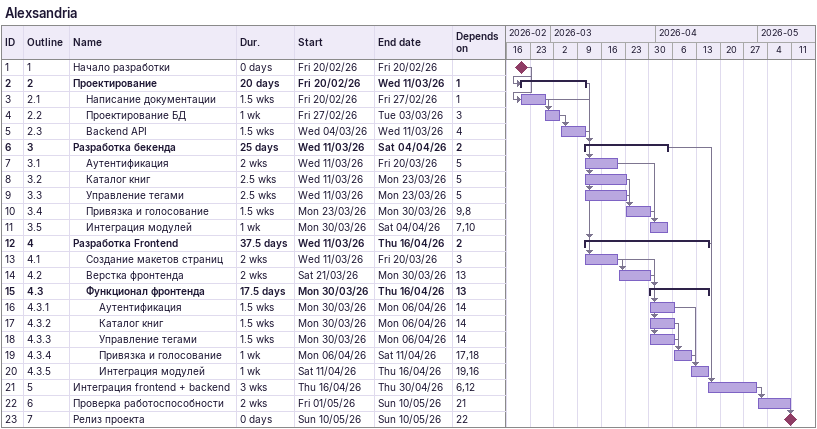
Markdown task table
Alexsandria

| ID | WBS | Task | Duration | Start | Finish | Predecessors |
|---|---|---|---|---|---|---|
| 1 | 1 | Начало разработки | 0d | 2026-02-20 | 2026-02-20 |  |
| 2 | 2 | **Проектирование** | 20d | 2026-02-20 | 2026-03-11 | 1 |
| 3 | 2.1 | Написание документации | 1.5w | 2026-02-20 | 2026-02-27 | 1 |
| 4 | 2.2 | Проектирование БД | 1w | 2026-02-27 | 2026-03-03 | 3 |
| 5 | 2.3 | Backend API | 1.5w | 2026-03-04 | 2026-03-11 | 4 |
| 6 | 3 | **Разработка бекенда** | 25d | 2026-03-11 | 2026-04-04 | 2 |
| 7 | 3.1 | Аутентификация | 2w | 2026-03-11 | 2026-03-20 | 5 |
| 8 | 3.2 | Каталог книг | 2.5w | 2026-03-11 | 2026-03-23 | 5 |
| 9 | 3.3 | Управление тегами | 2.5w | 2026-03-11 | 2026-03-23 | 5 |
| 10 | 3.4 | Привязка и голосование | 1.5w | 2026-03-23 | 2026-03-30 | 9, 8 |
| 11 | 3.5 | Интеграция модулей | 1w | 2026-03-30 | 2026-04-04 | 7, 10 |
| 12 | 4 | **Разработка Frontend** | 37.5d | 2026-03-11 | 2026-04-16 | 2 |
| 13 | 4.1 | Создание макетов страниц | 2w | 2026-03-11 | 2026-03-20 | 3 |
| 14 | 4.2 | Верстка фронтенда | 2w | 2026-03-21 | 2026-03-30 | 13 |
| 15 | 4.3 | **Функционал фронтенда** | 17.5d | 2026-03-30 | 2026-04-16 | 13 |
| 16 | 4.3.1 | Аутентификация | 1.5w | 2026-03-30 | 2026-04-06 | 14 |
| 17 | 4.3.2 | Каталог книг | 1.5w | 2026-03-30 | 2026-04-06 | 14 |
| 18 | 4.3.3 | Управление тегами | 1.5w | 2026-03-30 | 2026-04-06 | 14 |
| 19 | 4.3.4 | Привязка и голосование | 1w | 2026-04-06 | 2026-04-11 | 17, 18 |
| 20 | 4.3.5 | Интеграция модулей | 1w | 2026-04-11 | 2026-04-16 | 19, 16 |
| 21 | 5 | Интеграция frontend + backend | 3w | 2026-04-16 | 2026-04-30 | 6, 12 |
| 22 | 6 | Проверка работоспособности | 2w | 2026-05-01 | 2026-05-10 | 21 |
| 23 | 7 | Релиз проекта | 0d | 2026-05-10 | 2026-05-10 | 22 |
